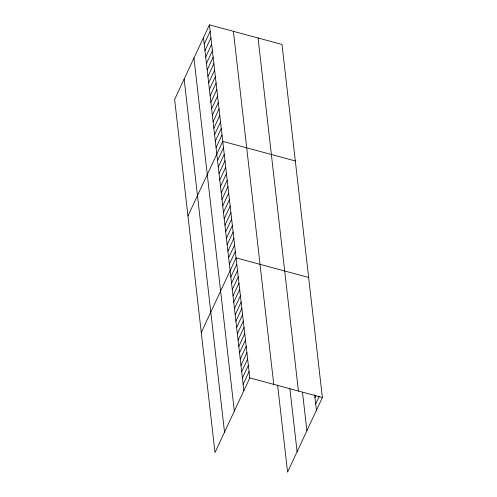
<?xml version="1.0" encoding="UTF-8"?>
<svg xmlns="http://www.w3.org/2000/svg" width="497" height="497" viewBox="0 0 497 497"><rect width="100%" height="100%" fill="white"/><g stroke="black" fill="none" stroke-linecap="round" stroke-linejoin="round"><path stroke-width="0.75" d="M209.436 24.85L174.627 99.487L215.002 452.543L249.805 377.906L209.436 24.85L281.998 44.457L322.373 397.513L287.564 472.15L277.612 385.107M204.217 44.096L210.175 31.323M204.957 50.57L210.914 37.797M205.696 57.043L211.654 44.27M206.435 63.517L212.393 50.744M207.174 69.99L213.132 57.211M207.92 76.457L213.872 63.684M208.659 82.931L214.617 70.158M209.399 89.404L215.356 76.631M210.138 95.878L216.096 83.105M210.877 102.351L216.835 89.578M211.616 108.824L217.574 96.051M212.356 115.298L218.313 102.525M213.101 121.771L219.053 108.992M213.84 128.245L219.798 115.466M214.58 134.712L220.538 121.939M215.319 141.185L221.277 128.412M216.058 147.659L222.016 134.886M187.953 215.996L222.755 141.359L295.324 160.966M217.537 160.606L223.495 147.833M218.282 167.079L224.234 154.306M219.022 173.552L224.979 160.78M219.761 180.026L225.719 167.247M220.5 186.493L226.458 173.72M221.24 192.966L227.197 180.194M221.979 199.44L227.937 186.667M222.718 205.913L228.676 193.14M223.464 212.387L229.415 199.614M224.203 218.86L230.161 206.087M224.942 225.334L230.9 212.561M225.681 231.807L231.639 219.028M226.421 238.28L232.379 225.501M227.16 244.748L233.118 231.975M227.899 251.221L233.857 238.448M228.645 257.695L234.596 244.922M229.384 264.168L235.342 251.395M201.273 332.505L236.081 257.868L308.643 277.475M230.844 276.959L236.802 264.187M231.571 283.278L237.523 270.505M232.292 289.596L238.249 276.823M233.012 295.914L238.97 283.141M233.733 302.232L239.691 289.459M234.46 308.55L240.411 295.777M235.18 314.868L241.138 302.089M235.901 321.186L241.859 308.407M236.628 327.504L242.579 314.725M237.349 333.822L243.306 321.043M238.069 340.134L244.027 327.361M238.79 346.452L244.748 333.68M239.517 352.771L245.475 339.998M240.237 359.089L246.195 346.316M240.958 365.407L246.916 352.634M241.685 371.725L247.636 358.952M242.406 378.043L248.363 365.27M243.126 384.361L249.084 371.588M314.968 397.65L315.912 395.637M315.694 403.968L319.142 396.575M249.805 377.906L322.373 397.513M314.651 394.842L316.415 410.286M302.561 392.792L306.897 430.7M258.049 37.983L298.424 391.04M289.863 388.555L297.088 451.736M233.379 31.317L273.754 384.374M203.478 37.623L243.853 390.679M193.954 58.037L234.329 411.094M184.151 79.073L224.52 432.129"/></g></svg>
